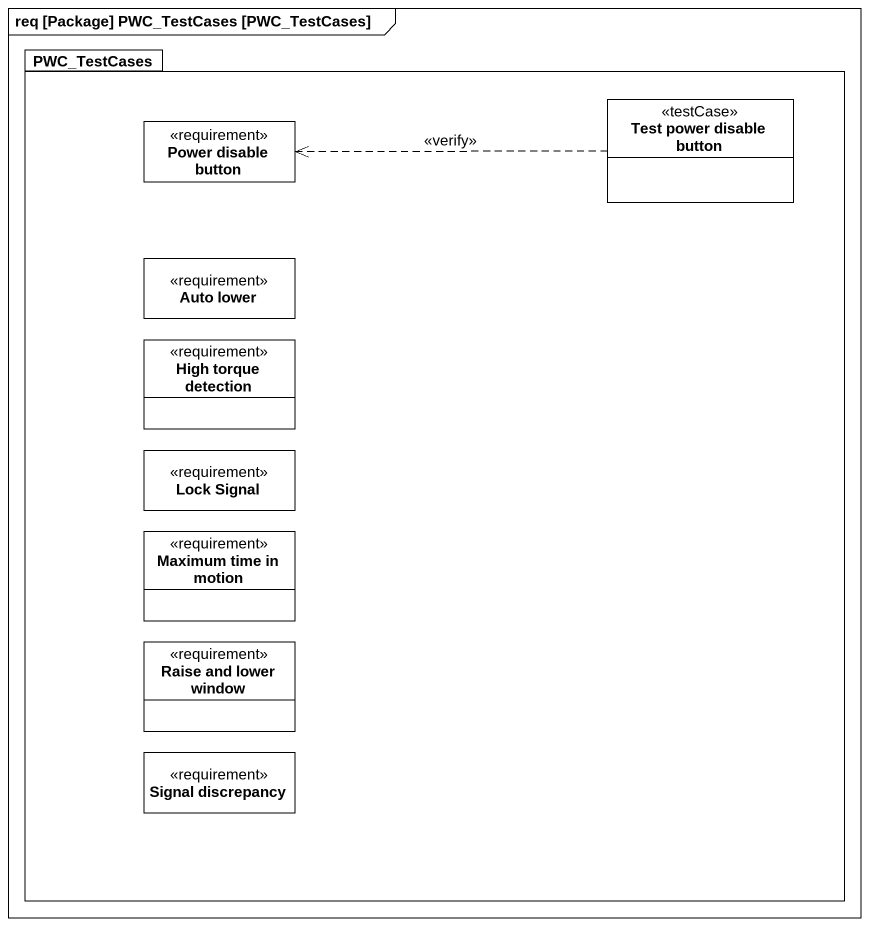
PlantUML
@startuml
mainframe req [Package] PWC_TestCases [PWC_TestCases]
hide circle
hide empty members
package PWC_TestCases {
  class "Power disable button" as Power_disable_button <<requirement>>
  class "Test power disable button" as Test_power_disable_button <<testCase>>
  class "Auto lower" as Auto_lower <<requirement>>
  class "High torque detection" as High_torque_detection <<requirement>>
  class "Lock Signal" as Lock_Signal <<requirement>>
  class "Maximum time in motion" as Maximum_time_in_motion <<requirement>>
  class "Raise and lower window" as Raise_and_lower_window <<requirement>>
  class "Signal discrepancy" as Signal_discrepancy <<requirement>>
}
Test_power_disable_button .left.> Power_disable_button : <<verify>>
@enduml
